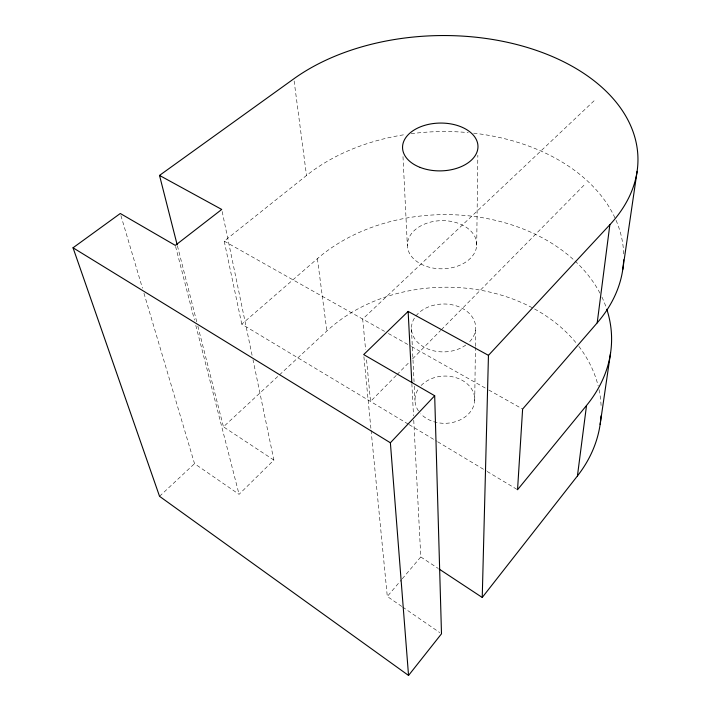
<?xml version="1.0" encoding="UTF-8"?>
<svg xmlns="http://www.w3.org/2000/svg" width="711" height="711" viewBox="0 0 711 711"><rect width="100%" height="100%" fill="white"/><g stroke="black" fill="none" stroke-linecap="round" stroke-linejoin="round"><path stroke-width="0.53" stroke-dasharray="3.56 2.67" d="M474.735 400.435L475.401 347.421M475.419 346.319L475.641 328.642M476.699 245.331A34.688 24.085 -1 0 0 425.889 223.556A34.688 24.085 -1 0 0 423.543 265.265A34.688 24.085 -1 0 0 476.699 245.331L477.845 155.176M401.751 606.421L387.299 596.467L401.546 579.652M402.257 578.807L420.788 556.953L413.749 420.219M396.223 375.426L370.529 401.457L366.449 358.611M397.005 374.635L409.465 362.015M412.576 358.859L440.616 330.455M441.389 329.664L585.455 183.722M143.951 293.243L194.521 463.652L239.065 494.341L273.877 460.07L253 359.748M594.076 100.793L362.681 319.052L365.614 349.821M159.54 496.314L194.521 463.652M273.877 460.07L223.458 426.822L278.703 375.621M279.503 374.875L326.864 330.988A156.136 123.936 -1.1 0 1 576.914 343.884M408.194 424.067L241.784 324.163L317.39 258.662A167.832 125.838 -1 0 1 599.951 293.163M241.784 324.163L224.205 241.127L306.503 175.484A181.447 126.771 -1 0 1 405.981 134.441M224.205 241.127L384.518 331.344M388.384 333.512L410.594 346.017M411.553 346.559L487.853 389.495M488.812 390.037L522.621 409.056M409.145 424.645L436.723 441.193M437.674 441.771L486.173 470.886M487.124 471.455L517.546 489.728M420.788 556.953L438.207 568.445M402.657 607.043L439.762 632.612M120.906 215.566L142.449 288.186M175.573 246.424L194.432 320.066M195.801 325.425L239.065 494.341M177.439 245.908L196.814 322.056M197.845 326.127L223.458 426.822M222.17 211.523L252.103 355.402M294.123 80.974L306.503 175.484M317.39 258.662L326.864 330.988M363.908 356.762L370.884 428.271M371.089 430.368L387.299 596.467M411.856 383.576L413.518 415.882M402.995 156.598L407.367 245.553M411.456 328.784L414.06 381.745M414.282 386.162L414.984 400.506M578.87 346.399A156.136 123.936 -1.1 0 1 598.173 385.913M599.035 389.628A156.136 123.936 -1.1 0 1 601.15 407.527M601.915 297.065A167.832 125.838 -1 0 1 606.074 307.152M421.108 385.513A29.889 23.623 -1.1 0 1 465.19 382.225A29.889 23.623 -1.1 0 1 464.754 417.188A29.889 23.623 -1.1 0 1 420.761 413.82M418.468 410.958A29.889 23.623 -1.1 0 1 418.788 388.322M411.145 133.712A181.447 126.771 -1 0 1 468.273 132.61M473.633 133.161A181.447 126.771 -1 0 1 623.68 254.422M465.741 345.093A32.111 23.952 -1 0 1 412.709 334.845A32.111 23.952 -1 0 1 449.983 304.432A32.111 23.952 -1 0 1 468.46 342.88"/><path stroke-width="1.07" d="M439.131 569.049L482.236 597.471L488.457 355.349L609.86 224.729A197.48 126.105 -1 0 0 557.939 59.031A197.48 126.105 -1 0 0 293.839 78.805L159.513 175.413L177.181 244.86M482.236 597.471L577.43 475.961L586.531 405.474A167.832 125.838 -1 0 0 606.776 309.214M586.531 405.474L517.546 489.728L522.621 409.056L597.196 322.865L609.86 224.729M600.128 424.44L610.58 352.896M622.756 269.585L637.109 171.369M159.513 175.413L221.734 209.452L175.306 245.393L120.292 213.496L73.037 247.784L159.54 496.314L408.541 675.45L441.495 633.803L434.688 395.751L363.694 354.593L408.141 311.418L488.457 355.349M408.541 675.45L390.383 442.784L434.688 395.751M73.037 247.784L390.383 442.784M408.141 311.418L411.802 382.474M601.008 415.873A156.136 123.936 -1.1 0 1 577.43 475.961M623.645 259.853A181.447 126.771 -1 0 1 597.196 322.865M420.174 167.423A37.71 23.907 -1 0 0 477.943 147.479A37.71 23.907 -1 0 0 422.672 126.007A37.71 23.907 -1 0 0 420.174 167.423"/></g></svg>
